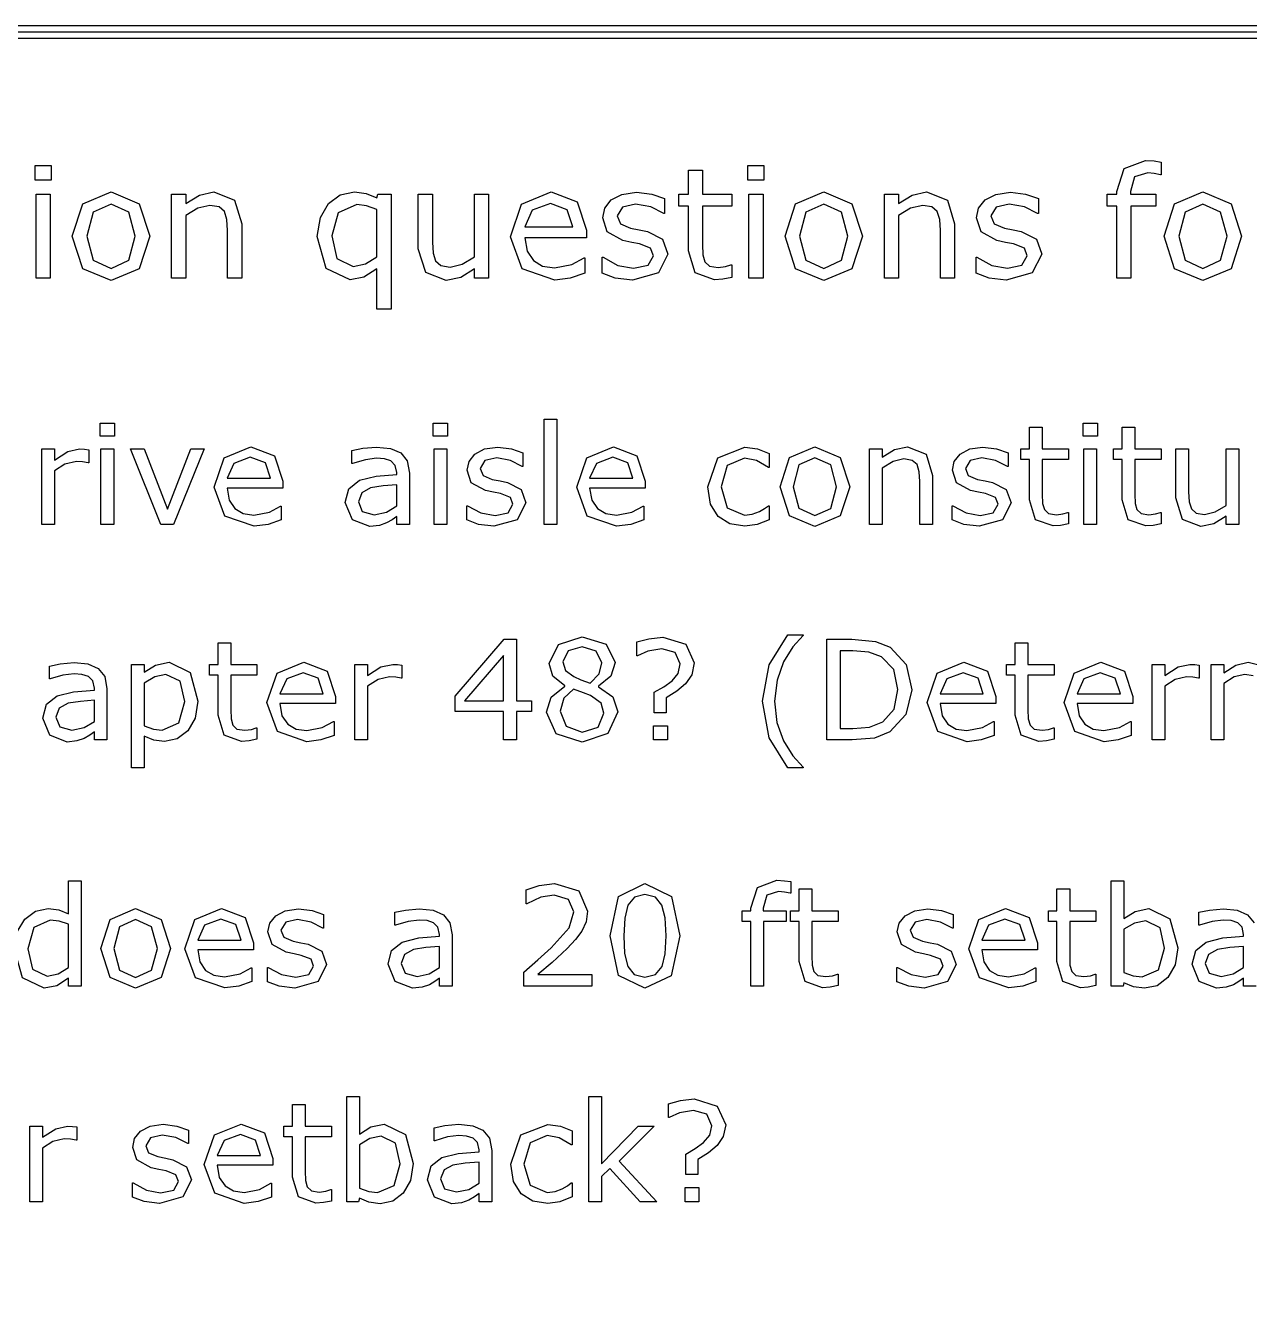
# Model space of a CAD drawing. Extents: x -17 to 192, y 167 to 459.
# Drawn here: x 128.22 to 149.25, y 263.16 to 285.33 of the extents above; entities that cross this region are included whole.
import ezdxf

# ---------------------------------------------------------------- set-up
doc = ezdxf.new("R2010")
doc.units = 0

msp = doc.modelspace()

# ---------------------------------------------------------------- linework, layer by layer
at = {"layer": 'Layer 1', "color": 7}
for points in [[(94.720714, 285.32699), (94.267482, 285.235512), (93.897411, 284.986025), (93.647924, 284.615954), (93.556446, 284.162722), (93.556446, 239.183612), (93.647924, 238.73038), (93.897411, 238.360309), (94.267482, 238.110822), (94.720714, 238.019344), (174.095614, 238.019344), (174.548846, 238.110822), (174.918917, 238.360309), (175.168404, 238.73038), (175.259882, 239.183612), (175.259882, 284.162722), (175.168404, 284.615954), (174.918917, 284.986025), (174.548846, 285.235512), (174.095614, 285.32699), (94.720714, 285.32699)], [(94.720714, 285.221054), (174.095614, 285.221054), (174.50833, 285.13814), (174.844648, 284.911756), (175.071032, 284.575438), (175.153946, 284.162722), (175.153946, 239.183612), (175.071032, 238.770896), (174.844648, 238.434578), (174.50833, 238.208194), (174.095614, 238.12528), (94.720714, 238.12528), (94.307998, 238.208194), (93.97168, 238.434578), (93.745296, 238.770896), (93.662382, 239.183612), (93.662382, 284.162722), (93.745296, 284.575438), (93.97168, 284.911756), (94.307998, 285.13814), (94.720714, 285.221054), (94.720714, 285.221054)], [(94.720714, 285.115118), (174.095614, 285.115118), (174.467815, 285.040769), (174.77038, 284.837488), (174.973661, 284.534923), (175.04801, 284.162722), (175.04801, 239.183612), (174.973661, 238.811411), (174.77038, 238.508846), (174.467815, 238.305565), (174.095614, 238.231216), (94.720714, 238.231216), (94.348513, 238.305565), (94.045948, 238.508846), (93.842667, 238.811411), (93.768318, 239.183612), (93.768318, 284.162722), (93.842667, 284.534923), (94.045948, 284.837488), (94.348513, 285.040769), (94.720714, 285.115118), (94.720714, 285.115118)], [(128.652709, 282.672376), (128.378823, 282.672376), (128.378823, 282.924299), (128.652709, 282.924299), (128.652709, 282.672376)], [(140.354823, 281.000646), (140.204961, 280.97093), (140.061559, 280.959315), (139.725663, 281.078171), (139.610683, 281.459284), (139.610683, 282.226678), (139.44661, 282.226678), (139.44661, 282.430799), (139.610683, 282.430799), (139.610683, 282.845501), (139.85356, 282.845501), (139.85356, 282.430799), (140.354823, 282.430799), (140.354823, 282.226678), (139.85356, 282.226678), (139.85356, 281.569097), (139.858719, 281.390813), (139.89489, 281.271957), (139.972405, 281.195733), (140.124853, 281.172476), (140.248876, 281.189277), (140.341893, 281.21899), (140.354805, 281.21899), (140.354823, 281.000646)], [(140.90905, 282.672376), (140.635167, 282.672376), (140.635167, 282.924299), (140.90905, 282.924299), (140.90905, 282.672376)], [(147.739374, 282.762808), (147.726463, 282.762808), (147.62182, 282.786065), (147.508131, 282.798977), (147.280754, 282.729214), (147.210991, 282.479876), (147.210991, 282.430783), (147.64895, 282.430783), (147.64895, 282.226662), (147.218744, 282.226662), (147.218744, 280.987726), (146.975857, 280.987726), (146.975857, 282.226668), (146.811783, 282.226668), (146.811783, 282.430788), (146.975857, 282.430788), (146.975857, 282.47859), (147.103756, 282.872621), (147.473241, 283.010855), (147.619227, 283.003102), (147.739374, 282.985005), (147.739374, 282.762808)], [(128.637207, 280.987726), (128.394327, 280.987726), (128.394327, 282.430788), (128.637207, 282.430788), (128.637207, 280.987726)], [(130.347693, 281.708611), (130.166827, 281.151799), (129.68236, 280.947676), (129.19531, 281.151799), (129.015735, 281.708611), (129.19531, 282.265424), (129.68236, 282.470838), (130.166827, 282.265424), (130.347693, 281.708611), (130.347693, 281.708611)], [(131.930283, 280.987726), (131.687404, 280.987726), (131.687404, 281.809381), (131.675789, 281.995414), (131.633157, 282.132357), (131.54014, 282.212457), (131.382525, 282.239587), (131.174528, 282.190494), (130.966532, 282.065179), (130.966532, 280.987726), (130.723653, 280.987726), (130.723653, 282.430788), (130.966532, 282.430788), (130.966532, 282.270591), (131.201659, 282.417869), (131.450997, 282.470838), (131.807564, 282.330019), (131.930297, 281.92436), (131.930283, 280.987726)], [(134.498598, 280.455459), (134.255719, 280.455459), (134.255719, 281.150505), (134.032218, 281.005813), (133.791924, 280.959304), (133.381095, 281.156967), (133.22865, 281.704735), (133.28162, 282.032882), (133.42373, 282.273176), (133.623974, 282.419162), (133.866854, 282.470838), (134.072268, 282.444988), (134.255719, 282.368767), (134.271224, 282.430778), (134.498601, 282.430778), (134.498598, 280.455459)], [(136.172911, 280.987726), (135.930032, 280.987726), (135.930032, 281.147923), (135.694905, 280.999354), (135.446859, 280.947676), (135.092876, 281.08591), (134.966267, 281.494154), (134.966267, 282.430788), (135.209147, 282.430788), (135.209147, 281.609134), (135.219492, 281.420515), (135.263415, 281.287448), (135.35385, 281.204766), (135.515338, 281.178943), (135.720752, 281.228034), (135.93004, 281.353351), (135.93004, 282.430801), (136.172919, 282.430801), (136.172911, 280.987726)], [(137.858853, 281.684066), (136.795613, 281.684066), (136.83566, 281.451521), (136.945473, 281.290033), (137.104379, 281.197016), (137.308499, 281.16601), (137.604348, 281.224144), (137.817512, 281.340418), (137.830423, 281.340418), (137.830423, 281.075575), (137.579792, 280.989017), (137.311076, 280.954137), (136.750388, 281.147923), (136.548849, 281.700859), (136.741344, 282.262841), (137.250357, 282.470838), (137.699942, 282.300306), (137.858845, 281.815839), (137.858853, 281.684066)], [(139.257992, 281.403722), (139.093918, 281.079452), (138.64821, 280.952843), (138.353655, 280.990311), (138.130154, 281.074284), (138.130154, 281.346876), (138.143065, 281.346876), (138.398864, 281.208642), (138.668874, 281.158258), (138.919503, 281.209933), (139.009937, 281.372715), (138.960844, 281.501906), (138.772225, 281.576836), (138.636576, 281.603966), (138.485422, 281.637555), (138.215413, 281.784835), (138.136607, 282.025129), (138.172781, 282.193076), (138.285175, 282.333895), (138.468627, 282.429497), (138.719258, 282.465671), (138.980222, 282.433373), (139.201138, 282.357149), (139.201138, 282.097477), (139.188226, 282.097477), (138.96214, 282.212457), (138.701177, 282.260256), (138.476384, 282.208581), (138.384659, 282.057427), (138.44021, 281.923069), (138.615909, 281.84943), (138.765772, 281.818424), (138.905297, 281.790003), (139.166263, 281.656936), (139.257989, 281.403722), (139.257992, 281.403722)], [(140.893548, 280.987726), (140.650669, 280.987726), (140.650669, 282.430788), (140.893548, 282.430788), (140.893548, 280.987726)], [(142.604035, 281.708611), (142.423169, 281.151799), (141.938702, 280.947676), (141.451652, 281.151799), (141.272077, 281.708611), (141.451652, 282.265424), (141.938702, 282.470838), (142.423169, 282.265424), (142.604035, 281.708611), (142.604035, 281.708611)], [(144.186625, 280.987726), (143.943746, 280.987726), (143.943746, 281.809381), (143.932131, 281.995414), (143.889498, 282.132357), (143.796482, 282.212457), (143.63887, 282.239587), (143.43087, 282.190494), (143.222874, 282.065179), (143.222874, 280.987726), (142.979994, 280.987726), (142.979994, 282.430788), (143.222874, 282.430788), (143.222874, 282.270591), (143.458001, 282.417869), (143.707338, 282.470838), (144.063906, 282.330019), (144.186638, 281.92436), (144.186625, 280.987726)], [(145.685239, 281.403722), (145.521166, 281.079452), (145.075457, 280.952843), (144.780902, 280.990311), (144.557401, 281.074284), (144.557401, 281.346876), (144.570313, 281.346876), (144.826112, 281.208642), (145.096121, 281.158258), (145.34675, 281.209933), (145.437185, 281.372715), (145.388091, 281.501906), (145.199473, 281.576836), (145.063824, 281.603966), (144.91267, 281.637555), (144.64266, 281.784835), (144.563854, 282.025129), (144.600028, 282.193076), (144.712423, 282.333895), (144.895874, 282.429497), (145.146506, 282.465671), (145.407472, 282.433373), (145.628388, 282.357149), (145.628388, 282.097477), (145.615477, 282.097477), (145.389393, 282.212457), (145.128427, 282.260256), (144.903635, 282.208581), (144.811909, 282.057427), (144.867461, 281.923069), (145.04316, 281.84943), (145.193022, 281.818424), (145.332547, 281.790003), (145.593514, 281.656936), (145.685239, 281.403722), (145.685239, 281.403722)], [(149.123008, 281.708611), (148.942142, 281.151799), (148.457677, 280.947676), (147.970628, 281.151799), (147.79105, 281.708611), (147.970628, 282.265424), (148.457677, 282.470838), (148.942142, 282.265424), (149.123008, 281.708611), (149.123008, 281.708611)], [(130.097062, 281.708611), (129.987252, 282.124607), (129.68236, 282.261548), (129.374885, 282.124607), (129.266366, 281.708611), (129.376179, 281.296492), (129.68236, 281.156967), (129.985958, 281.295201), (130.097062, 281.708611), (130.097062, 281.708611)], [(134.255719, 281.354629), (134.255719, 282.171116), (134.077435, 282.234417), (133.909486, 282.252515), (133.589094, 282.109113), (133.479282, 281.716374), (133.567131, 281.326218), (133.846184, 281.190566), (134.058057, 281.235783), (134.255719, 281.354639), (134.255719, 281.354629)], [(137.622435, 281.8701), (137.525542, 282.165948), (137.237445, 282.270591), (136.926095, 282.155611), (136.795613, 281.8701), (137.622435, 281.8701)], [(142.353406, 281.708611), (142.243594, 282.124607), (141.938702, 282.261548), (141.631227, 282.124607), (141.522708, 281.708611), (141.632521, 281.296492), (141.938702, 281.156967), (142.2423, 281.295201), (142.353406, 281.708611), (142.353406, 281.708611)], [(148.87238, 281.708611), (148.762567, 282.124607), (148.457677, 282.261548), (148.150203, 282.124607), (148.041681, 281.708611), (148.151494, 281.296492), (148.457677, 281.156967), (148.761276, 281.295201), (148.87238, 281.708611), (148.87238, 281.708611)], [(129.742047, 278.270583), (129.495551, 278.270583), (129.495551, 278.497312), (129.742047, 278.497312), (129.742047, 278.270583)], [(135.469597, 278.270583), (135.223101, 278.270583), (135.223101, 278.497312), (135.469597, 278.497312), (135.469597, 278.270583)], [(137.349713, 276.754398), (137.13112, 276.754398), (137.13112, 278.563587), (137.349713, 278.563587), (137.349713, 276.754398)], [(146.145674, 276.766026), (146.010801, 276.739282), (145.88174, 276.728831), (145.579432, 276.835802), (145.475949, 277.178802), (145.475949, 277.869459), (145.328285, 277.869459), (145.328285, 278.053167), (145.475949, 278.053167), (145.475949, 278.426401), (145.694542, 278.426401), (145.694542, 278.053167), (146.145674, 278.053167), (146.145674, 277.869459), (145.694542, 277.869459), (145.694542, 277.277635), (145.699199, 277.117178), (145.731755, 277.01021), (145.801518, 276.941609), (145.93872, 276.92068), (146.05034, 276.935788), (146.134057, 276.96253), (146.145672, 276.96253), (146.145674, 276.766026)], [(146.644482, 278.270583), (146.397986, 278.270583), (146.397986, 278.497312), (146.644482, 278.497312), (146.644482, 278.270583)], [(147.737437, 276.766013), (147.602561, 276.739269), (147.4735, 276.728818), (147.171193, 276.835789), (147.067712, 277.178789), (147.067712, 277.869446), (146.920045, 277.869446), (146.920045, 278.053154), (147.067712, 278.053154), (147.067712, 278.426388), (147.286302, 278.426388), (147.286302, 278.053154), (147.737437, 278.053154), (147.737437, 277.869446), (147.286302, 277.869446), (147.286302, 277.277621), (147.290959, 277.117165), (147.323513, 277.010197), (147.393279, 276.941596), (147.530478, 276.920667), (147.6421, 276.935775), (147.725814, 276.962516), (147.73743, 276.962516), (147.737437, 276.766013)], [(129.301376, 277.814796), (129.289761, 277.814796), (129.194416, 277.831068), (129.086283, 277.836889), (128.890947, 277.791542), (128.709562, 277.676433), (128.709562, 276.754398), (128.490972, 276.754398), (128.490972, 278.053154), (128.709562, 278.053154), (128.709562, 277.861305), (128.93862, 278.008971), (129.142094, 278.053154), (129.224647, 278.049661), (129.301387, 278.03921), (129.301376, 277.814796)], [(129.728093, 276.754398), (129.509502, 276.754398), (129.509502, 278.053154), (129.728093, 278.053154), (129.728093, 276.754398)], [(131.283812, 278.053154), (130.758263, 276.754398), (130.538508, 276.754398), (130.016449, 278.053154), (130.253642, 278.053154), (130.655943, 277.019497), (131.054754, 278.053154), (131.283812, 278.053154)], [(132.636053, 277.381103), (131.679136, 277.381103), (131.71518, 277.171815), (131.81401, 277.026474), (131.957025, 276.942757), (132.140735, 276.914854), (132.406996, 276.967176), (132.598845, 277.071821), (132.61046, 277.071821), (132.61046, 276.833463), (132.384893, 276.75556), (132.143045, 276.724167), (131.638427, 276.898575), (131.457042, 277.396218), (131.630289, 277.902), (132.088398, 278.089198), (132.493025, 277.935719), (132.63604, 277.499699), (132.636053, 277.381103)], [(134.813823, 276.754398), (134.596396, 276.754398), (134.596396, 276.892762), (134.517331, 276.836951), (134.421988, 276.781139), (134.296415, 276.736957), (134.130145, 276.718357), (133.83249, 276.834628), (133.710403, 277.131122), (133.773191, 277.369479), (133.954573, 277.513656), (134.239439, 277.584583), (134.596396, 277.612486), (134.596396, 277.646207), (134.569652, 277.769455), (134.495238, 277.846192), (134.383619, 277.882239), (134.247581, 277.891552), (134.055732, 277.868295), (133.837141, 277.803184), (133.825526, 277.803184), (133.825526, 278.025262), (134.010398, 278.063631), (134.248755, 278.08456), (134.487113, 278.061303), (134.663846, 277.984563), (134.775466, 277.8462), (134.813836, 277.635748), (134.813823, 276.754398)], [(135.455643, 276.754398), (135.237052, 276.754398), (135.237052, 278.053154), (135.455643, 278.053154), (135.455643, 276.754398)], [(136.816025, 277.128794), (136.668359, 276.836951), (136.267222, 276.723005), (136.00212, 276.756724), (135.800971, 276.832299), (135.800971, 277.077634), (135.812613, 277.077634), (136.042829, 276.953222), (136.285838, 276.907877), (136.511406, 276.954386), (136.592797, 277.100888), (136.548611, 277.217159), (136.378855, 277.284599), (136.256771, 277.30902), (136.120733, 277.339251), (135.877724, 277.471802), (135.806797, 277.688066), (135.839354, 277.83922), (135.94051, 277.965955), (136.105617, 278.051998), (136.331185, 278.084552), (136.566053, 278.055485), (136.764879, 277.986884), (136.764879, 277.753178), (136.753264, 277.753178), (136.549789, 277.856661), (136.314918, 277.89968), (136.112605, 277.853172), (136.030052, 277.717134), (136.080051, 277.596211), (136.238179, 277.529936), (136.373055, 277.50203), (136.498629, 277.476445), (136.733497, 277.356687), (136.816052, 277.128794), (136.816025, 277.128794)], [(138.869385, 277.381103), (137.912468, 277.381103), (137.948512, 277.171815), (138.047342, 277.026474), (138.190357, 276.942757), (138.374067, 276.914854), (138.64033, 276.967176), (138.832177, 277.071821), (138.843792, 277.071821), (138.843792, 276.833463), (138.618225, 276.75556), (138.37638, 276.724167), (137.871759, 276.898575), (137.690374, 277.396218), (137.863621, 277.902), (138.32173, 278.089198), (138.726357, 277.935719), (138.869372, 277.499699), (138.869385, 277.381103)], [(140.998321, 276.835789), (140.790194, 276.754398), (140.582068, 276.725331), (140.323946, 276.766026), (140.122794, 276.891598), (139.991408, 277.103214), (139.944899, 277.402031), (140.119307, 277.902), (140.582068, 278.083385), (140.800659, 278.051992), (140.998321, 277.975253), (140.998321, 277.732244), (140.986705, 277.732244), (140.779741, 277.852005), (140.572779, 277.893862), (140.27861, 277.768288), (140.171639, 277.402031), (140.276284, 277.040425), (140.572779, 276.914854), (140.707652, 276.93229), (140.8309, 276.977637), (140.92043, 277.028797), (140.986705, 277.07647), (140.998321, 277.07647), (140.998321, 276.835789)], [(142.385445, 277.403195), (142.222665, 276.902064), (141.786646, 276.718354), (141.3483, 276.902064), (141.186683, 277.403195), (141.3483, 277.904326), (141.786646, 278.089198), (142.222665, 277.904326), (142.385445, 277.403195), (142.385445, 277.403195)], [(143.809774, 276.754398), (143.591184, 276.754398), (143.591184, 277.493886), (143.580706, 277.661317), (143.542336, 277.784565), (143.45862, 277.856656), (143.316769, 277.881077), (143.129571, 277.836894), (142.942373, 277.724111), (142.942373, 276.754398), (142.723783, 276.754398), (142.723783, 278.053154), (142.942373, 278.053154), (142.942373, 277.908977), (143.153989, 278.041528), (143.378393, 278.089198), (143.699303, 277.962463), (143.809761, 277.59737), (143.809774, 276.754398)], [(145.158528, 277.128794), (145.010862, 276.836951), (144.609725, 276.723005), (144.344626, 276.756724), (144.143474, 276.832299), (144.143474, 277.077634), (144.15509, 277.077634), (144.385306, 276.953222), (144.628315, 276.907877), (144.853882, 276.954386), (144.935273, 277.100888), (144.891091, 277.217159), (144.721332, 277.284599), (144.599248, 277.30902), (144.46321, 277.339251), (144.220201, 277.471802), (144.149274, 277.688066), (144.181831, 277.83922), (144.282989, 277.965955), (144.448094, 278.051998), (144.673662, 278.084552), (144.908529, 278.055485), (145.107355, 277.986884), (145.107355, 277.753178), (145.09574, 277.753178), (144.892265, 277.856661), (144.657395, 277.89968), (144.455084, 277.853172), (144.372529, 277.717134), (144.422527, 277.596211), (144.580658, 277.529936), (144.715532, 277.50203), (144.841106, 277.476445), (145.075976, 277.356687), (145.158528, 277.128794), (145.158528, 277.128794)], [(146.630528, 276.754398), (146.411938, 276.754398), (146.411938, 278.053154), (146.630528, 278.053154), (146.630528, 276.754398)], [(149.07805, 276.754398), (148.85946, 276.754398), (148.85946, 276.898575), (148.647846, 276.764862), (148.424605, 276.718354), (148.106017, 276.842763), (147.992072, 277.210185), (147.992072, 278.053154), (148.210663, 278.053154), (148.210663, 277.313666), (148.219976, 277.143909), (148.259507, 277.024148), (148.340898, 276.949734), (148.486239, 276.926477), (148.671111, 276.97066), (148.859471, 277.083444), (148.859471, 278.053151), (149.078061, 278.053151), (149.07805, 276.754398)], [(132.423276, 277.548533), (132.336072, 277.814796), (132.076786, 277.908977), (131.796568, 277.805496), (131.679136, 277.548533), (132.423276, 277.548533)], [(138.656608, 277.548533), (138.569404, 277.814796), (138.310118, 277.908977), (138.029903, 277.805496), (137.912468, 277.548533), (138.656608, 277.548533)], [(142.159877, 277.403195), (142.061047, 277.777591), (141.786646, 277.900839), (141.509918, 277.777591), (141.41225, 277.403195), (141.51108, 277.032287), (141.786646, 276.906713), (142.059883, 277.031125), (142.159877, 277.403195), (142.159877, 277.403195)], [(134.596396, 277.074147), (134.596396, 277.435752), (134.360364, 277.418316), (134.146423, 277.384598), (133.994107, 277.300881), (133.935971, 277.14624), (134.003408, 276.977645), (134.209211, 276.921834), (134.419663, 276.966017), (134.596396, 277.074152), (134.596396, 277.074147)], [(141.586658, 272.571195), (141.320395, 272.571195), (141.000646, 273.08628), (140.886701, 273.71531), (141.000646, 274.344341), (141.320395, 274.859425), (141.586658, 274.859425), (141.586658, 274.84781), (141.406437, 274.65131), (141.248307, 274.393185), (141.134359, 274.078091), (141.09134, 273.715321), (141.133197, 273.35139), (141.248307, 273.037457), (141.407599, 272.779332), (141.586658, 272.582834), (141.586658, 272.571195)], [(132.191895, 273.061856), (132.057019, 273.035112), (131.927958, 273.024661), (131.62565, 273.131632), (131.522169, 273.474632), (131.522169, 274.165289), (131.374503, 274.165289), (131.374503, 274.348997), (131.522169, 274.348997), (131.522169, 274.722231), (131.74076, 274.722231), (131.74076, 274.348997), (132.191895, 274.348997), (132.191895, 274.165289), (131.74076, 274.165289), (131.74076, 273.573465), (131.745417, 273.413008), (131.777971, 273.30604), (131.847733, 273.237439), (131.984936, 273.216511), (132.096555, 273.231618), (132.180272, 273.25836), (132.191887, 273.25836), (132.191895, 273.061856)], [(136.911368, 273.537407), (136.654408, 273.537407), (136.654408, 273.050236), (136.431166, 273.050236), (136.431166, 273.537415), (135.602148, 273.537415), (135.602148, 273.80484), (136.440466, 274.781524), (136.654408, 274.781524), (136.654408, 273.723449), (136.911368, 273.723449), (136.911368, 273.537407)], [(138.398483, 273.532756), (138.222914, 273.159525), (137.783407, 273.010697), (137.334598, 273.156035), (137.168328, 273.528105), (137.252045, 273.788555), (137.488074, 273.974588), (137.488074, 273.981573), (137.281112, 274.144353), (137.214837, 274.365269), (137.375293, 274.690831), (137.783407, 274.821056), (138.197334, 274.696646), (138.351975, 274.380385), (138.278725, 274.149004), (138.063622, 273.972271), (138.063622, 273.965286), (138.312443, 273.793204), (138.398483, 273.532753), (138.398483, 273.532756)], [(138.12292, 274.378051), (138.026413, 274.575716), (137.782243, 274.65013), (137.54156, 274.580364), (137.448543, 274.392005), (137.495051, 274.246664), (137.638066, 274.138532), (137.761314, 274.083885), (137.919445, 274.028074), (138.078737, 274.187366), (138.12292, 274.378051), (138.12292, 274.378051)], [(139.708867, 274.374564), (139.668172, 274.171089), (139.561201, 274.014122), (139.411212, 273.88971), (139.230991, 273.776926), (139.230991, 273.515315), (139.022865, 273.515315), (139.022865, 273.869943), (139.185644, 273.964124), (139.329821, 274.067605), (139.434466, 274.192017), (139.471674, 274.357123), (139.382144, 274.552459), (139.153087, 274.617573), (138.91473, 274.578039), (138.737999, 274.497812), (138.726383, 274.497812), (138.726383, 274.735008), (138.932184, 274.790816), (139.16938, 274.816402), (139.56354, 274.694318), (139.708881, 274.374569), (139.708867, 274.374564)], [(143.45282, 273.914137), (143.349339, 273.486256), (143.076099, 273.1886), (142.811, 273.082793), (142.427302, 273.050236), (141.990121, 273.050236), (141.990121, 274.781524), (142.422653, 274.781524), (142.824951, 274.744316), (143.078425, 274.644322), (143.35399, 274.350156), (143.45282, 273.914137), (143.45282, 273.914137)], [(145.900342, 273.06187), (145.765466, 273.035126), (145.636405, 273.024675), (145.334098, 273.131646), (145.230617, 273.474646), (145.230617, 274.165303), (145.08295, 274.165303), (145.08295, 274.34901), (145.230617, 274.34901), (145.230617, 274.722244), (145.449207, 274.722244), (145.449207, 274.34901), (145.900342, 274.34901), (145.900342, 274.165303), (145.449207, 274.165303), (145.449207, 273.573478), (145.453864, 273.413022), (145.486421, 273.306053), (145.556183, 273.237452), (145.693383, 273.216524), (145.805005, 273.231631), (145.888719, 273.258373), (145.900335, 273.258373), (145.900342, 273.06187)], [(136.431166, 273.723441), (136.431166, 274.504789), (135.760276, 273.723441), (136.431166, 273.723441)], [(143.212137, 273.917629), (143.141213, 274.260632), (142.929597, 274.480384), (142.712168, 274.560613), (142.436604, 274.58387), (142.22034, 274.58387), (142.22034, 273.247906), (142.436604, 273.247906), (142.726122, 273.272327), (142.954015, 273.363018), (143.147026, 273.580447), (143.212137, 273.917634), (143.212137, 273.917629)], [(129.612983, 273.050236), (129.395557, 273.050236), (129.395557, 273.1886), (129.316492, 273.132789), (129.221149, 273.076977), (129.095575, 273.032795), (128.929306, 273.014195), (128.63165, 273.130466), (128.509564, 273.42696), (128.572352, 273.665317), (128.753737, 273.809494), (129.038603, 273.880421), (129.395557, 273.908324), (129.395557, 273.942045), (129.368813, 274.065293), (129.294399, 274.14203), (129.182779, 274.178077), (129.046741, 274.18739), (128.854892, 274.164133), (128.636302, 274.099022), (128.624687, 274.099022), (128.624687, 274.3211), (128.809559, 274.359469), (129.047916, 274.380398), (129.286274, 274.357141), (129.463007, 274.280401), (129.574629, 274.142038), (129.612997, 273.931586), (129.612983, 273.050236)], [(131.176841, 273.71531), (131.131494, 273.425793), (131.003595, 273.204877), (130.822212, 273.071165), (130.602458, 273.024656), (130.418747, 273.046749), (130.252481, 273.115347), (130.252481, 272.571195), (130.03389, 272.571195), (130.03389, 274.348992), (130.252481, 274.348992), (130.252481, 274.212954), (130.447817, 274.33504), (130.680359, 274.385036), (131.045454, 274.207141), (131.176841, 273.71531), (131.176841, 273.71531)], [(133.542972, 273.676933), (132.586055, 273.676933), (132.622099, 273.467645), (132.720931, 273.322304), (132.863944, 273.238587), (133.047654, 273.210684), (133.313918, 273.263006), (133.505767, 273.367651), (133.517382, 273.367651), (133.517382, 273.129293), (133.291814, 273.05139), (133.04997, 273.019997), (132.545349, 273.194405), (132.363967, 273.692048), (132.53721, 274.19783), (132.995323, 274.385028), (133.399947, 274.231549), (133.542962, 273.795529), (133.542972, 273.676933)], [(133.330195, 273.844363), (133.242991, 274.110626), (132.983705, 274.204807), (132.70349, 274.101326), (132.586055, 273.844363), (133.330195, 273.844363)], [(134.684762, 274.110626), (134.673147, 274.110626), (134.577804, 274.126898), (134.469672, 274.132719), (134.274335, 274.087372), (134.09295, 273.972263), (134.09295, 273.050236), (133.87436, 273.050236), (133.87436, 274.348992), (134.09295, 274.348992), (134.09295, 274.157143), (134.322008, 274.304809), (134.525483, 274.348992), (134.608035, 274.345499), (134.684775, 274.335048), (134.684762, 274.110626)], [(144.894591, 273.676946), (143.937674, 273.676946), (143.973718, 273.467658), (144.07255, 273.322317), (144.215563, 273.238601), (144.399273, 273.210698), (144.665536, 273.263019), (144.857383, 273.367664), (144.868998, 273.367664), (144.868998, 273.129307), (144.64343, 273.051403), (144.401586, 273.02001), (143.896965, 273.194418), (143.71558, 273.692061), (143.888826, 274.197844), (144.346936, 274.385041), (144.751563, 274.231562), (144.894578, 273.795542), (144.894591, 273.676946)], [(144.681813, 273.844377), (144.594609, 274.11064), (144.335323, 274.204821), (144.055109, 274.10134), (143.937674, 273.844377), (144.681813, 273.844377)], [(147.25142, 273.676946), (146.294502, 273.676946), (146.330549, 273.467658), (146.429379, 273.322317), (146.572394, 273.238601), (146.756102, 273.210698), (147.022365, 273.263019), (147.214214, 273.367664), (147.225829, 273.367664), (147.225829, 273.129307), (147.000264, 273.051403), (146.758417, 273.02001), (146.253799, 273.194418), (146.072414, 273.692061), (146.245658, 274.197844), (146.70377, 274.385041), (147.108397, 274.231562), (147.251409, 273.795542), (147.25142, 273.676946)], [(147.038642, 273.844377), (146.951438, 274.11064), (146.692152, 274.204821), (146.411938, 274.10134), (146.294502, 273.844377), (147.038642, 273.844377)], [(148.393209, 274.11064), (148.381594, 274.11064), (148.286251, 274.126912), (148.178119, 274.132732), (147.98278, 274.087385), (147.801398, 273.972276), (147.801398, 273.050236), (147.582807, 273.050236), (147.582807, 274.348992), (147.801398, 274.348992), (147.801398, 274.157143), (148.030453, 274.304809), (148.233927, 274.348992), (148.31648, 274.345499), (148.39322, 274.335048), (148.393209, 274.11064)], [(149.321102, 274.15133), (149.176925, 274.176915), (148.996704, 274.132732), (148.817645, 274.019949), (148.817645, 273.050236), (148.599055, 273.050236), (148.599055, 274.348992), (148.817645, 274.348992), (148.817645, 274.204815), (149.02112, 274.337366), (149.238549, 274.385036), (149.462953, 274.329225)], [(130.951273, 273.70949), (130.871046, 274.060631), (130.62455, 274.176902), (130.435027, 274.136206), (130.252481, 274.029238), (130.252481, 273.293237), (130.411773, 273.236264), (130.564088, 273.221157), (130.848954, 273.344405), (130.951273, 273.709497), (130.951273, 273.70949)], [(138.158964, 273.510663), (138.111291, 273.681584), (137.927584, 273.811809), (137.807823, 273.859479), (137.634579, 273.921103), (137.465984, 273.766462), (137.403196, 273.545546), (137.511331, 273.28626), (137.78573, 273.18394), (138.056645, 273.271144), (138.158964, 273.510663), (138.158964, 273.510663)], [(129.395557, 273.369985), (129.395557, 273.73159), (129.159525, 273.714154), (128.945583, 273.680436), (128.793268, 273.596719), (128.735131, 273.442078), (128.802571, 273.273483), (129.008372, 273.217672), (129.218824, 273.261855), (129.395557, 273.36999), (129.395557, 273.369985)], [(139.249594, 273.050236), (139.0124, 273.050236), (139.0124, 273.295571), (139.249594, 273.295571), (139.249594, 273.050236)], [(129.167664, 268.816908), (128.949073, 268.816908), (128.949073, 268.952946), (128.752573, 268.826211), (128.530495, 268.780864), (128.160751, 268.959923), (128.024713, 269.456402), (128.071221, 269.750571), (128.199118, 269.970326), (128.382829, 270.1052), (128.601419, 270.151708), (128.782804, 270.129615), (128.949073, 270.06334), (128.949073, 270.626095), (129.167664, 270.626095), (129.167664, 268.816908)], [(137.950838, 268.816908), (136.778817, 268.816908), (136.778817, 269.059917), (137.022988, 269.269205), (137.252045, 269.477331), (137.557839, 269.820334), (137.640392, 270.095897), (137.550862, 270.306349), (137.303202, 270.383089), (137.074147, 270.345883), (136.833464, 270.231935), (136.821849, 270.231935), (136.821849, 270.476108), (137.041601, 270.550522), (137.309028, 270.58424), (137.726442, 270.455177), (137.877596, 270.107525), (137.852011, 269.922653), (137.778761, 269.761035), (137.67179, 269.619185), (137.524126, 269.464541), (137.267163, 269.227348), (137.019506, 269.015732), (137.950843, 269.015732), (137.950838, 268.816908)], [(139.462371, 269.683134), (139.315869, 268.998293), (138.863572, 268.780864), (138.407786, 269.00178), (138.264771, 269.680809), (138.410112, 270.36216), (138.863572, 270.583076), (139.318195, 270.358673), (139.462371, 269.683134), (139.462371, 269.683134)], [(141.37039, 270.414484), (141.358775, 270.414484), (141.264594, 270.435412), (141.162275, 270.447028), (140.957638, 270.384242), (140.89485, 270.159836), (140.89485, 270.115653), (141.289013, 270.115653), (141.289013, 269.931945), (140.901827, 269.931945), (140.901827, 268.816908), (140.683237, 268.816908), (140.683237, 269.931956), (140.53557, 269.931956), (140.53557, 270.115664), (140.683237, 270.115664), (140.683237, 270.158685), (140.798346, 270.513314), (141.130882, 270.637726), (141.262269, 270.630741), (141.370401, 270.614469), (141.37039, 270.414484)], [(142.183131, 268.828536), (142.048257, 268.801792), (141.919194, 268.791341), (141.616889, 268.898312), (141.513406, 269.241312), (141.513406, 269.931969), (141.365742, 269.931969), (141.365742, 270.115677), (141.513406, 270.115677), (141.513406, 270.488911), (141.731996, 270.488911), (141.731996, 270.115677), (142.183131, 270.115677), (142.183131, 269.931969), (141.731996, 269.931969), (141.731996, 269.340145), (141.736653, 269.179688), (141.76921, 269.07272), (141.838972, 269.004119), (141.976174, 268.98319), (142.087794, 268.998298), (142.171511, 269.02504), (142.183126, 269.02504), (142.183131, 268.828536)], [(146.617738, 268.828536), (146.482864, 268.801792), (146.353803, 268.791341), (146.051496, 268.898312), (145.948012, 269.241312), (145.948012, 269.931969), (145.800349, 269.931969), (145.800349, 270.115677), (145.948012, 270.115677), (145.948012, 270.488911), (146.166606, 270.488911), (146.166606, 270.115677), (146.617738, 270.115677), (146.617738, 269.931969), (146.166606, 269.931969), (146.166606, 269.340145), (146.171262, 269.179688), (146.203819, 269.07272), (146.273582, 269.004119), (146.410784, 268.98319), (146.522404, 268.998298), (146.60612, 269.02504), (146.617735, 269.02504), (146.617738, 268.828536)], [(148.024629, 269.476169), (147.978121, 269.183165), (147.854873, 268.964574), (147.673488, 268.826211), (147.456059, 268.780864), (147.263048, 268.807605), (147.100266, 268.877371), (147.086315, 268.816908), (146.881676, 268.816908), (146.881676, 270.626097), (147.100266, 270.626097), (147.100266, 269.979626), (147.295605, 270.102874), (147.528147, 270.151708), (147.890917, 269.974975), (148.024629, 269.476169), (148.024629, 269.476169)], [(139.156577, 269.155259), (139.211224, 269.376176), (139.226332, 269.683134), (139.211224, 269.99009), (139.155413, 270.211006), (139.043793, 270.345883), (138.863572, 270.39123), (138.682188, 270.345883), (138.569404, 270.208681), (138.514757, 269.984277), (138.500813, 269.680809), (138.513593, 269.377337), (138.56824, 269.158747), (138.676375, 269.020383), (138.863572, 268.972713), (139.044955, 269.018057), (139.156577, 269.155259), (139.156577, 269.155259)], [(130.704777, 269.465705), (130.541998, 268.964574), (130.105978, 268.780864), (129.667633, 268.964574), (129.506015, 269.465705), (129.667633, 269.966836), (130.105978, 270.151708), (130.541998, 269.966836), (130.704777, 269.465705), (130.704777, 269.465705)], [(132.130268, 269.443613), (131.173354, 269.443613), (131.209398, 269.234325), (131.308228, 269.088984), (131.451243, 269.005267), (131.634951, 268.977364), (131.901214, 269.029686), (132.093063, 269.134331), (132.104678, 269.134331), (132.104678, 268.895973), (131.87911, 268.81807), (131.637263, 268.786677), (131.132645, 268.961085), (130.95126, 269.458728), (131.124506, 269.96451), (131.582616, 270.151708), (131.987243, 269.998229), (132.130255, 269.562209), (132.130268, 269.443613)], [(133.389493, 269.191304), (133.241829, 268.899461), (132.84069, 268.785515), (132.575591, 268.819234), (132.374441, 268.894809), (132.374441, 269.140144), (132.386057, 269.140144), (132.616276, 269.015732), (132.859285, 268.970387), (133.084852, 269.016896), (133.166241, 269.163398), (133.122058, 269.279669), (132.952301, 269.347109), (132.830215, 269.37153), (132.694177, 269.401761), (132.451171, 269.534312), (132.380244, 269.750576), (132.412801, 269.90173), (132.513956, 270.028465), (132.679061, 270.114508), (132.904629, 270.147062), (133.139499, 270.117995), (133.338323, 270.049394), (133.338323, 269.815688), (133.326707, 269.815688), (133.12323, 269.919171), (132.888362, 269.96219), (132.686049, 269.915682), (132.603496, 269.779644), (132.653492, 269.658721), (132.811623, 269.592446), (132.946499, 269.56454), (133.072073, 269.538955), (133.30694, 269.419197), (133.389493, 269.191304), (133.389493, 269.191304)], [(135.548662, 268.816908), (135.331233, 268.816908), (135.331233, 268.955272), (135.252168, 268.899461), (135.156825, 268.843649), (135.031252, 268.799467), (134.864982, 268.780867), (134.567327, 268.897138), (134.445243, 269.193632), (134.508028, 269.431989), (134.689413, 269.576166), (134.974279, 269.647093), (135.331233, 269.674996), (135.331233, 269.708717), (135.304492, 269.831965), (135.230078, 269.908702), (135.118456, 269.944749), (134.982418, 269.954062), (134.790568, 269.930805), (134.571978, 269.865694), (134.560363, 269.865694), (134.560363, 270.087772), (134.745235, 270.126141), (134.98359, 270.14707), (135.221947, 270.123813), (135.398681, 270.047073), (135.510303, 269.90871), (135.548673, 269.698258), (135.548662, 268.816908)], [(144.212075, 269.191304), (144.064409, 268.899461), (143.663272, 268.785515), (143.398173, 268.819234), (143.197021, 268.894809), (143.197021, 269.140144), (143.208636, 269.140144), (143.438855, 269.015732), (143.681862, 268.970387), (143.907429, 269.016896), (143.98882, 269.163398), (143.944638, 269.279669), (143.774881, 269.347109), (143.652795, 269.37153), (143.516757, 269.401761), (143.273748, 269.534312), (143.202824, 269.750576), (143.235378, 269.90173), (143.336536, 270.028465), (143.501641, 270.114508), (143.727209, 270.147062), (143.962076, 270.117995), (144.160902, 270.049394), (144.160902, 269.815688), (144.149261, 269.815688), (143.945786, 269.919171), (143.710918, 269.96219), (143.508605, 269.915682), (143.426052, 269.779644), (143.476048, 269.658721), (143.634179, 269.592446), (143.769052, 269.56454), (143.894626, 269.538955), (144.129496, 269.419197), (144.212049, 269.191304), (144.212075, 269.191304)], [(145.611987, 269.443613), (144.655072, 269.443613), (144.691116, 269.234325), (144.789946, 269.088984), (144.932961, 269.005267), (145.116669, 268.977364), (145.382932, 269.029686), (145.574781, 269.134331), (145.586396, 269.134331), (145.586396, 268.895973), (145.360829, 268.81807), (145.118981, 268.786677), (144.614363, 268.961085), (144.432978, 269.458728), (144.606225, 269.96451), (145.064334, 270.151708), (145.468961, 269.998229), (145.611973, 269.562209), (145.611987, 269.443613)], [(149.374545, 268.816908), (149.157116, 268.816908), (149.157116, 268.955272), (149.07805, 268.899461), (148.982708, 268.843649), (148.857134, 268.799467), (148.690865, 268.780867), (148.393209, 268.897138), (148.271125, 269.193632), (148.333911, 269.431989), (148.515296, 269.576166), (148.800162, 269.647093), (149.157116, 269.674996), (149.157116, 269.708717), (149.130374, 269.831965), (149.05596, 269.908702), (148.944338, 269.944749), (148.8083, 269.954062), (148.616451, 269.930805), (148.39786, 269.865694), (148.386245, 269.865694), (148.386245, 270.087772), (148.571117, 270.126141), (148.809475, 270.14707), (149.04783, 270.123813), (149.224563, 270.047073), (149.336186, 269.90871)], [(128.949073, 269.136657), (128.949073, 269.881958), (128.790943, 269.936605), (128.638627, 269.951712), (128.352597, 269.823813), (128.250278, 269.461046), (128.329343, 269.108743), (128.582816, 268.988982), (128.771176, 269.029678), (128.949073, 269.136649), (128.949073, 269.136657)], [(130.47921, 269.465705), (130.38038, 269.840101), (130.105978, 269.963349), (129.829251, 269.840101), (129.731583, 269.465705), (129.830412, 269.094797), (130.105978, 268.969223), (130.379216, 269.093635), (130.47921, 269.465705), (130.47921, 269.465705)], [(131.917493, 269.611043), (131.830289, 269.877306), (131.571003, 269.971487), (131.290786, 269.868006), (131.173354, 269.611043), (131.917493, 269.611043)], [(145.399212, 269.611043), (145.312008, 269.877306), (145.052722, 269.971487), (144.772505, 269.868006), (144.655072, 269.611043), (145.399212, 269.611043)], [(147.799062, 269.470349), (147.722322, 269.822651), (147.474662, 269.943574), (147.281651, 269.901717), (147.100266, 269.79591), (147.100266, 269.05177), (147.259561, 268.993634), (147.411876, 268.977362), (147.695578, 269.095958), (147.799062, 269.470354), (147.799062, 269.470349)], [(135.331233, 269.136657), (135.331233, 269.498262), (135.095201, 269.480826), (134.881262, 269.447108), (134.728944, 269.363391), (134.67081, 269.20875), (134.738247, 269.040155), (134.944048, 268.984344), (135.1545, 269.028527), (135.331233, 269.136662), (135.331233, 269.136657)], [(149.157116, 269.136657), (149.157116, 269.498262), (148.921084, 269.480826), (148.707145, 269.447108), (148.554827, 269.363391), (148.496693, 269.20875), (148.56413, 269.040155), (148.76993, 268.984344), (148.980382, 269.028527), (149.157116, 269.136662), (149.157116, 269.136657)], [(134.877772, 265.772007), (134.831264, 265.479003), (134.708016, 265.260412), (134.526631, 265.122049), (134.309205, 265.076702), (134.116191, 265.103443), (133.953412, 265.173209), (133.939461, 265.112746), (133.734821, 265.112746), (133.734821, 266.921935), (133.953412, 266.921935), (133.953412, 266.275464), (134.148748, 266.398712), (134.381293, 266.447546), (134.74406, 266.270813), (134.877772, 265.772007), (134.877772, 265.772007)], [(139.068209, 265.112746), (138.779856, 265.112746), (138.258958, 265.681316), (138.117107, 265.54644), (138.117107, 265.112746), (137.898514, 265.112746), (137.898514, 266.921935), (138.117107, 266.921935), (138.117107, 265.761543), (138.748463, 266.411502), (139.024026, 266.411502), (138.420576, 265.811539), (139.068209, 265.112746)], [(140.251858, 266.437082), (140.211162, 266.233607), (140.104191, 266.07664), (139.954202, 265.952228), (139.773979, 265.839444), (139.773979, 265.577833), (139.565852, 265.577833), (139.565852, 265.932461), (139.728634, 266.026642), (139.872811, 266.130123), (139.977456, 266.254535), (140.014662, 266.41964), (139.925132, 266.614977), (139.696078, 266.680091), (139.45772, 266.640557), (139.280986, 266.56033), (139.269371, 266.56033), (139.269371, 266.797526), (139.475172, 266.853334), (139.712365, 266.87892), (140.106528, 266.756836), (140.251868, 266.437087), (140.251858, 266.437082)], [(133.470884, 265.124374), (133.336008, 265.09763), (133.206947, 265.087179), (132.904639, 265.19415), (132.801158, 265.53715), (132.801158, 266.227807), (132.653492, 266.227807), (132.653492, 266.411515), (132.801158, 266.411515), (132.801158, 266.784749), (133.019749, 266.784749), (133.019749, 266.411515), (133.470884, 266.411515), (133.470884, 266.227807), (133.019749, 266.227807), (133.019749, 265.635983), (133.024405, 265.475526), (133.056962, 265.368558), (133.126725, 265.299957), (133.263925, 265.279028), (133.375547, 265.294136), (133.459261, 265.320878), (133.470876, 265.320878), (133.470884, 265.124374)], [(131.065219, 265.487142), (130.917555, 265.195299), (130.516418, 265.081353), (130.251316, 265.115072), (130.050167, 265.190647), (130.050167, 265.435982), (130.061782, 265.435982), (130.292001, 265.31157), (130.53501, 265.266225), (130.760578, 265.312734), (130.841966, 265.459236), (130.797783, 265.575507), (130.628027, 265.642947), (130.50594, 265.667368), (130.369902, 265.697599), (130.126896, 265.83015), (130.055969, 266.046414), (130.088526, 266.197568), (130.189682, 266.324303), (130.354789, 266.410346), (130.580354, 266.4429), (130.815225, 266.413833), (131.014048, 266.345232), (131.014048, 266.111526), (131.002433, 266.111526), (130.798958, 266.215009), (130.564088, 266.258028), (130.361774, 266.21152), (130.279222, 266.075482), (130.32922, 265.954559), (130.487348, 265.888284), (130.622225, 265.860378), (130.747798, 265.834793), (130.982666, 265.715035), (131.065219, 265.487142), (131.065219, 265.487142)], [(132.465133, 265.739451), (131.508215, 265.739451), (131.544259, 265.530163), (131.643092, 265.384822), (131.786104, 265.301105), (131.969815, 265.273202), (132.236078, 265.325524), (132.427924, 265.430169), (132.439539, 265.430169), (132.439539, 265.191811), (132.213972, 265.113908), (131.972127, 265.082515), (131.467507, 265.256923), (131.286124, 265.754566), (131.459368, 266.260348), (131.91748, 266.447546), (132.322104, 266.294067), (132.465119, 265.858047), (132.465133, 265.739451)], [(136.227688, 265.112746), (136.010262, 265.112746), (136.010262, 265.25111), (135.931196, 265.195299), (135.835854, 265.139487), (135.71028, 265.095305), (135.544011, 265.076705), (135.246355, 265.192976), (135.124268, 265.48947), (135.187057, 265.727827), (135.368439, 265.872004), (135.653305, 265.942931), (136.010262, 265.970834), (136.010262, 266.004555), (135.983518, 266.127803), (135.909104, 266.20454), (135.797484, 266.240587), (135.661446, 266.2499), (135.469597, 266.226643), (135.251006, 266.161532), (135.239391, 266.161532), (135.239391, 266.38361), (135.424263, 266.421979), (135.662621, 266.442908), (135.900978, 266.419651), (136.077712, 266.342911), (136.189331, 266.204548), (136.227701, 265.994096), (136.227688, 265.112746)], [(137.608999, 265.194137), (137.400873, 265.112746), (137.192744, 265.083679), (136.934622, 265.124374), (136.73347, 265.249946), (136.602084, 265.461562), (136.555575, 265.760379), (136.729983, 266.260348), (137.192744, 266.441733), (137.411337, 266.41034), (137.608999, 266.333601), (137.608999, 266.090592), (137.597384, 266.090592), (137.390419, 266.210353), (137.183457, 266.25221), (136.889288, 266.126636), (136.782318, 265.760379), (136.886963, 265.398773), (137.183457, 265.273202), (137.318331, 265.290638), (137.441579, 265.335985), (137.531109, 265.387145), (137.597384, 265.434818), (137.608999, 265.434818), (137.608999, 265.194137)], [(129.094411, 266.173144), (129.082796, 266.173144), (128.987454, 266.189416), (128.879321, 266.195237), (128.683982, 266.14989), (128.5026, 266.034781), (128.5026, 265.112746), (128.284009, 265.112746), (128.284009, 266.411502), (128.5026, 266.411502), (128.5026, 266.219653), (128.731655, 266.367319), (128.93513, 266.411502), (129.017682, 266.408009), (129.094422, 266.397558), (129.094411, 266.173144)], [(132.252355, 265.906881), (132.165151, 266.173144), (131.905865, 266.267325), (131.62565, 266.163844), (131.508215, 265.906881), (132.252355, 265.906881)], [(134.652205, 265.766187), (134.575465, 266.118489), (134.327807, 266.239412), (134.134797, 266.197555), (133.953412, 266.091748), (133.953412, 265.347608), (134.112704, 265.289472), (134.265019, 265.2732), (134.548724, 265.391796), (134.652205, 265.766192), (134.652205, 265.766187)], [(136.010262, 265.432495), (136.010262, 265.7941), (135.77423, 265.776664), (135.560288, 265.742946), (135.407973, 265.659229), (135.349836, 265.504588), (135.417273, 265.335993), (135.623076, 265.280182), (135.833528, 265.324365), (136.010262, 265.4325), (136.010262, 265.432495)], [(139.792584, 265.112746), (139.555388, 265.112746), (139.555388, 265.358081), (139.792584, 265.358081), (139.792584, 265.112746)]]:
    msp.add_lwpolyline(points, dxfattribs=at)

doc.saveas('drawing.dxf')
